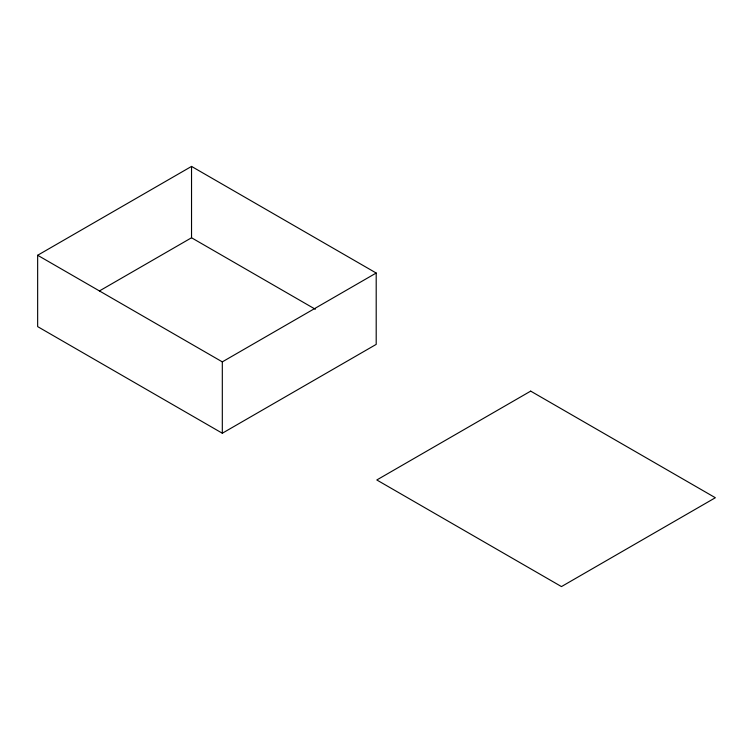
<?xml version="1.0" encoding="UTF-8"?>
<svg xmlns="http://www.w3.org/2000/svg" width="753" height="753" viewBox="0 0 753 753"><rect width="100%" height="100%" fill="white"/><g stroke="black" fill="none" stroke-linecap="round" stroke-linejoin="round"><path stroke-width="1.13" d="M37.65 255.267L191.535 166.413L376.199 273.028L376.199 344.385L222.314 433.229L37.65 326.614L37.65 255.267L222.314 361.873L376.199 273.028M99.405 290.959L191.535 237.769L315.319 309.238M222.314 361.873L222.314 433.229M191.535 166.413L191.535 237.769M530.686 391.127L376.801 479.972L561.465 586.587L715.35 497.733L530.686 391.127"/></g></svg>
